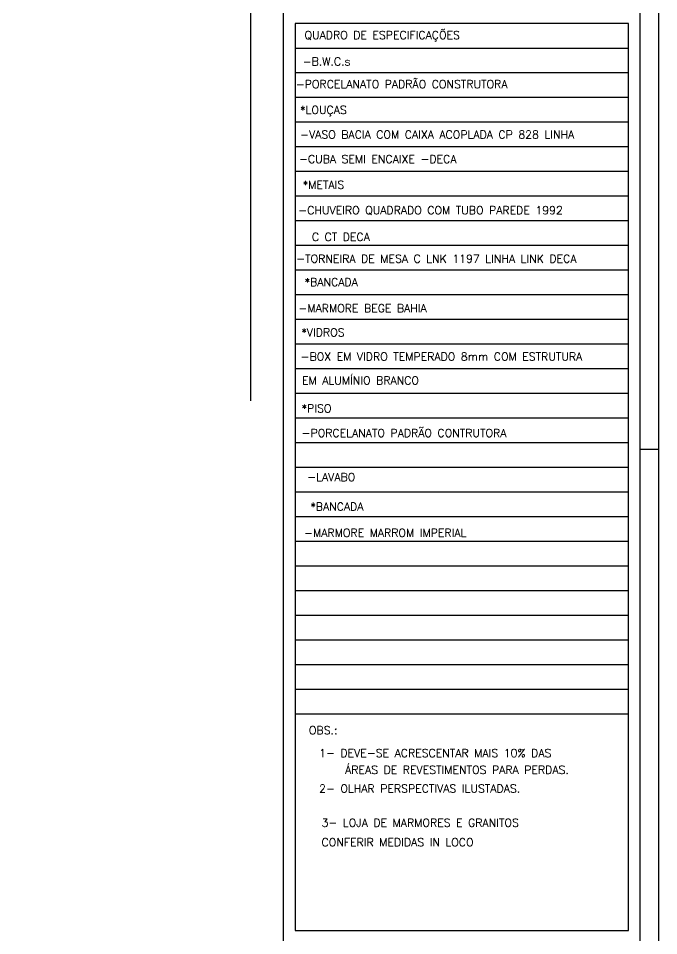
# Model space of a CAD drawing. Header units: millimetres. Extents: x 2182 to 2335, y 1488 to 1614.
# Drawn here: x 2329.71 to 2334.51, y 1503.09 to 1509.96 of the extents above; entities that cross this region are included whole.
import ezdxf

# ---------------------------------------------------------------- set-up
doc = ezdxf.new("R2010")
doc.units = ezdxf.units.MM
doc.layers.add('PAREDE', color=7, linetype='Continuous')
doc.layers.add('Prancha', color=6, linetype='Continuous')
doc.styles.add('ROMANS', font='romans')

msp = doc.modelspace()

# ---------------------------------------------------------------- linework, layer by layer
at = {"layer": 'PAREDE'}
msp.add_line((2331.4529, 1507.0951), (2331.4529, 1510.0651), dxfattribs=at)
at = {"layer": 'Prancha', "color": 7}
for p, q in [((2334.5087, 1515.4497), (2334.5087, 1501.3497)), ((2331.7845, 1509.5544), (2334.2837, 1509.5544)), ((2331.7845, 1509.3696), (2334.2837, 1509.3696)), ((2331.7845, 1509.1848), (2334.2837, 1509.1848)), ((2331.7845, 1509), (2334.2837, 1509)), ((2331.7845, 1508.8153), (2334.2837, 1508.8153)), ((2331.7845, 1508.6305), (2334.2837, 1508.6305)), ((2331.7845, 1508.4457), (2334.2837, 1508.4457)), ((2331.7845, 1508.2609), (2334.2837, 1508.2609)), ((2331.7845, 1508.0762), (2334.2837, 1508.0762)), ((2331.7845, 1507.8914), (2334.2837, 1507.8914)), ((2331.7845, 1507.7066), (2334.2837, 1507.7066)), ((2331.7845, 1507.5218), (2334.2837, 1507.5218)), ((2331.7845, 1507.3371), (2334.2837, 1507.3371)), ((2331.7845, 1507.1523), (2334.2837, 1507.1523)), ((2331.7845, 1506.9675), (2334.2837, 1506.9675)), ((2331.7845, 1506.7827), (2334.2837, 1506.7827)), ((2334.3712, 1506.7332), (2334.5087, 1506.7332)), ((2331.7845, 1506.598), (2334.2837, 1506.598)), ((2331.7845, 1506.4132), (2334.2837, 1506.4132)), ((2331.7845, 1506.2284), (2334.2837, 1506.2284)), ((2331.7845, 1506.0436), (2334.2837, 1506.0436)), ((2331.7845, 1505.8589), (2334.2837, 1505.8589)), ((2331.7845, 1505.6741), (2334.2837, 1505.6741)), ((2331.7845, 1505.4893), (2334.2837, 1505.4893)), ((2331.7845, 1505.3045), (2334.2837, 1505.3045)), ((2331.7845, 1505.1198), (2334.2837, 1505.1198)), ((2331.7845, 1504.935), (2334.2837, 1504.935)), ((2331.7845, 1504.7502), (2334.2837, 1504.7502))]:
    msp.add_line(p, q, dxfattribs=at)
at = {"layer": 'Prancha', "color": 3}
for p, q in [((2331.7845, 1509.9239), (2331.7845, 1503.1247)), ((2334.2837, 1509.9239), (2331.7845, 1509.9239)), ((2334.2837, 1503.1247), (2334.2837, 1509.9239)), ((2331.7845, 1509.7391), (2334.2837, 1509.7391)), ((2331.7845, 1503.1247), (2334.2837, 1503.1247))]:
    msp.add_line(p, q, dxfattribs=at)
at = {"layer": 'Prancha'}
msp.add_lwpolyline([(2334.3712, 1515.3122), (2315.1337, 1515.3122), (2315.1337, 1501.4872), (2334.3712, 1501.4872)], close=True, dxfattribs=at)
at = {"layer": 'Prancha', "color": 2}
msp.add_lwpolyline([(2331.697, 1515.2247), (2315.2212, 1515.2247), (2315.2212, 1501.5747), (2331.697, 1501.5747)], close=True, dxfattribs=at)

# ---------------------------------------------------------------- texts
at = {"layer": 'Prancha', "color": 7, "style": 'ROMANS'}
for s, p in [('-B.W.C.s', (2331.8409, 1509.6084)), ('-PORCELANATO PADRÃO CONSTRUTORA', (2331.7893, 1509.438)), ('*LOUÇAS', (2331.8214, 1509.245)), ('-VASO BACIA COM CAIXA ACOPLADA CP 828 LINHA', (2331.8214, 1509.0603)), ('-CUBA SEMI ENCAIXE -DECA', (2331.8134, 1508.877)), ('*METAIS', (2331.8409, 1508.6845)), ('-CHUVEIRO QUADRADO COM TUBO PAREDE 1992 ', (2331.8078, 1508.4935)), ('C CT DECA', (2331.9096, 1508.2938)), ('-TORNEIRA DE MESA C LNK 1197 LINHA LINK DECA', (2331.7922, 1508.1302)), ('*BANCADA', (2331.8553, 1507.9552)), ('-MARMORE BEGE BAHIA', (2331.8089, 1507.7587)), ('*VIDROS', (2331.8307, 1507.5779)), ('-BOX EM VIDRO TEMPERADO 8mm COM ESTRUTURA', (2331.8252, 1507.3966)), ('EM ALUMÍNIO BRANCO', (2331.8357, 1507.2178)), ('*PISO', (2331.8327, 1507.0085)), ('-PORCELANATO PADRÃO CONTRUTORA', (2331.8327, 1506.8237)), ('-LAVABO', (2331.8748, 1506.4939)), ('*BANCADA', (2331.8979, 1506.2722)), ('-MARMORE MARROM IMPERIAL', (2331.8515, 1506.0758))]:
    msp.add_text(s, height=0.06, dxfattribs=at).set_placement(p)
at = {"layer": 'Prancha', "color": 10, "style": 'ROMANS'}
for s, p in [('OBS.: ', (2331.8874, 1504.5963)), ('1- DEVE-SE ACRESCENTAR MAIS 10%%% DAS', (2331.9639, 1504.4256)), ('ÁREAS DE REVESTIMENTOS PARA PERDAS.', (2332.1588, 1504.2999)), ('2- OLHAR PERSPECTIVAS ILUSTADAS.', (2331.9639, 1504.1592)), ('3- LOJA DE MARMORES E GRANITOS ', (2331.9822, 1503.9035)), ('CONFERIR MEDIDAS IN LOCO', (2331.9822, 1503.757))]:
    msp.add_text(s, height=0.06, dxfattribs=at).set_placement(p)
at = {"layer": 'Prancha', "color": 7, "insert": (2331.8544, 1509.8273), "char_height": 0.06, "attachment_point": 4, "style": 'ROMANS'}
msp.add_mtext('{\\C2;QUADRO DE ESPECIFICAÇÕES}', dxfattribs=at)

doc.saveas('drawing.dxf')
